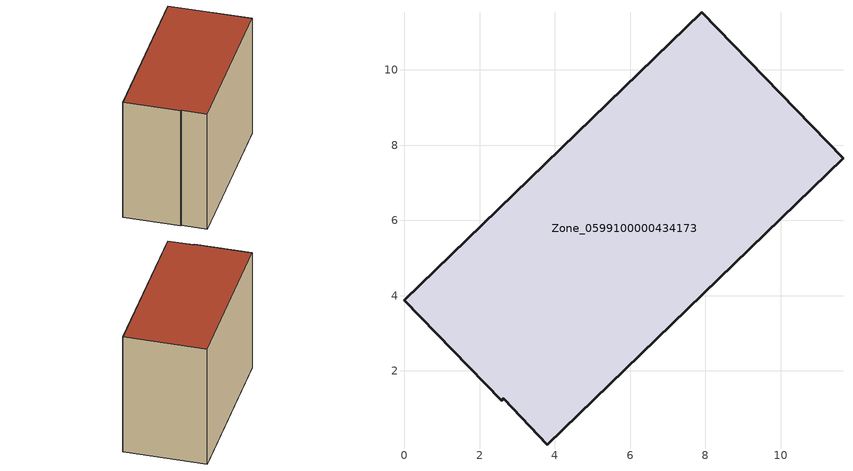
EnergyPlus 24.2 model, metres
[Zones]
Zone_0599100000434173
 floor ground (C_G): 3.8,0.04 2.63,1.25 2.58,1.23 0,3.88 7.9,11.54 11.66,7.65 z0
 wall outside (C_F): 7.9,11.54 0,3.88 2.58,1.23 2.63,1.25 3.8,0.04 11.66,7.65 7.9,11.54 z0:8.62
 roof outside (C_R): 2.63,1.25 3.8,0.04 11.66,7.65 7.9,11.54 0,3.88 2.58,1.23 z8.62
[BUILDING]
Pand.0599100000434173: North Axis=0; Terrain=City; Loads Convergence Tolerance Value=0.04; Temperature Convergence Tolerance Value=0.4; Solar Distribution=FullExterior; Maximum Number of Warmup Days=25; Minimum Number of Warmup Days=1
[Site:Location]
Rotterdam.The.Hague.AP_ZH_NLD Design_Conditions: Latitude=51.96; Longitude=4.45; Time Zone=1; Elevation=-4.5
[SITE:GROUNDTEMPERATURE:BUILDINGSURFACE]
18, 18, 18, 18, 18, 18, 18, 18, 18, 18, 18, 18
[MATERIAL] Thermal Absorptance=0.9; Solar Absorptance=0.7; Visible Absorptance=0.7
Name | Roughness | Thickness | Conductivity | Density | Specific Heat
G.TI.2006-2014 | MediumSmooth | 0.15 | 0.06 | 540 | 1210
F.TI.2006-2014 | Rough | 0.3 | 0.12 | 1920 | 840
R.TI.2006-2014 | MediumRough | 0.2 | 0.08 | 1500 | 1000
[CONSTRUCTION]
C_G: G.TI.2006-2014
C_F: F.TI.2006-2014
C_R: R.TI.2006-2014
[ZONE]
Zone_0599100000434173: Type=1; Multiplier=1; Ceiling Height=Autocalculate; Volume=Autocalculate; Floor Area=autocalculate; Part of Total Floor Area=Yes
[ZONEINFILTRATION:DESIGNFLOWRATE]
Infil_Zone_0599100000434173: Zone or ZoneList or Space or SpaceList=Zone_0599100000434173; Schedule=AlwaysOn; Design Flow Rate Calculation Method=Flow/Area; Flow Rate per Floor Area=0.0015; Constant Term Coefficient=1; Temperature Term Coefficient=0; Velocity Term Coefficient=0; Velocity Squared Term Coefficient=0
[HVACTEMPLATE:ZONE:IDEALLOADSAIRSYSTEM]
Zone_0599100000434173: Maximum Heating Supply Air Temperature=50; Minimum Cooling Supply Air Temperature=13; Maximum Heating Supply Air Humidity Ratio=0.0156; Minimum Cooling Supply Air Humidity Ratio=0.0077; Heating Limit=NoLimit; Cooling Limit=NoLimit; Dehumidification Control Type=ConstantSensibleHeatRatio; Cooling Sensible Heat Ratio=0.7; Dehumidification Setpoint=60; Humidification Control Type=None; Humidification Setpoint=30; Outdoor Air Method=None; Outdoor Air Flow Rate per Person=0.00944; Outdoor Air Flow Rate per Zone Floor Area=0; Outdoor Air Flow Rate per Zone=0; Demand Controlled Ventilation Type=None; Outdoor Air Economizer Type=NoEconomizer; Heat Recovery Type=None; Sensible Heat Recovery Effectiveness=0.7; Latent Heat Recovery Effectiveness=0.65
[ZONECONTROL:THERMOSTAT]
ThermostatControl_Zone_0599100000434173: Zone or ZoneList=Zone_0599100000434173; Control Type Schedule=DualSetpointControlType; Control 1=Thermostat_Zone_0599100000434173; Temperature Difference Between Cutout And Setpoint=0
[THERMOSTATSETPOINT:DUALSETPOINT]
Thermostat_Zone_0599100000434173: Heating Setpoint Temperature Schedule=HeatingSetpoint_Zone_0599100000434173; Cooling Setpoint Temperature Schedule=CoolingSetpoint_Zone_0599100000434173
[SCHEDULE:COMPACT]
HeatingSetpoint_Zone_0599100000434173: Through: 12/31, For: AllDays, Until: 24:00, 21
CoolingSetpoint_Zone_0599100000434173: Through: 12/31, For: AllDays, Until: 24:00, 24
DualSetpointControlType: Through: 12/31, For: AllDays, Until: 24:00, 4
AlwaysOn: Through: 12/31, For: AllDays, Until: 24:00, 1
